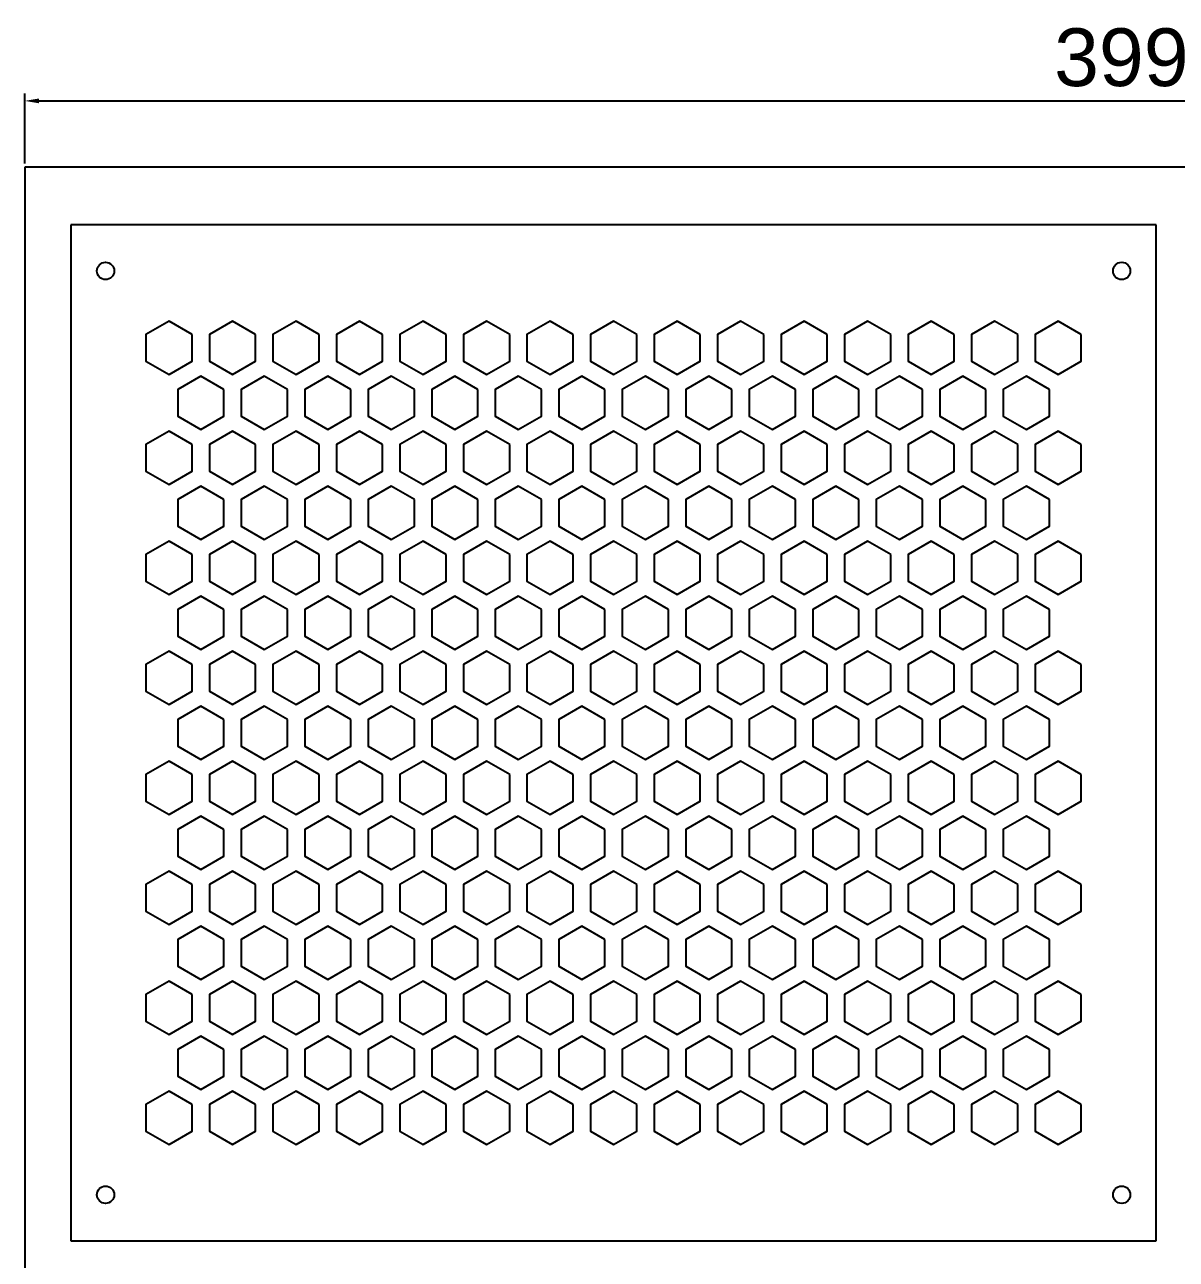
# Model space of a CAD drawing. Header units: millimetres. Extents: x 2185 to 2599, y 1397 to 1744.
# Drawn here: x 2185.3 to 2384.8, y 1529.9 to 1743.8 of the extents above; entities that cross this region are included whole.
import ezdxf

# ---------------------------------------------------------------- set-up
doc = ezdxf.new("R2010")
doc.units = ezdxf.units.MM
doc.styles.get("Standard").update_dxf_attribs({"font": 'arial.ttf'})
doc.dimstyles.new('ISO-25', dxfattribs={"dimtxt": 2.5, "dimasz": 2.5, "dimexe": 1.25, "dimexo": 0.625, "dimtad": 1, "dimtxsty": 'Standard', "dimcen": 2.5, "dimadec": 0, "dimazin": 0, "dimtfac": 1, "dimtmove": 0, "dimatfit": 3, "dimfxl": 1, "dimarcsym": 0})

# ---------------------------------------------------------------- blocks, each defined once
blk = doc.blocks.new('*D3')
at = {"color": 0, "lineweight": -2, "transparency": 16777216}
for p, q in [((2185.3, 1719.74), (2185.3, 1731.82)), ((2187.8, 1730.57), (2582.1, 1730.57)), ((2584.6, 1719.74), (2584.6, 1731.82))]:
    blk.add_line(p, q, dxfattribs=at)
at = {"color": 0, "transparency": 16777216}
for points in [[(2187.8, 1730.98), (2187.8, 1730.15), (2185.3, 1730.57)], [(2582.1, 1730.98), (2582.1, 1730.15), (2584.6, 1730.57)]]:
    blk.add_solid(points, dxfattribs=at)
at = {"layer": 'Defpoints', "color": 0, "transparency": 16777216}
for p in [(2584.6, 1730.57), (2185.3, 1719.11), (2584.6, 1719.11)]:
    blk.add_point(p, dxfattribs=at)
at = {"color": 0, "transparency": 16777216, "insert": (2384.95, 1737.2), "char_height": 10, "attachment_point": 5}
blk.add_mtext('399,31', dxfattribs=at)

msp = doc.modelspace()

# ---------------------------------------------------------------- linework, layer by layer
at = {"color": 4}
for p, q in [((2584.603, 1719.111), (2185.296, 1719.111)), ((2185.296, 1719.111), (2185.296, 1396.616))]:
    msp.add_line(p, q, dxfattribs=at)
for p, q in [((2381.296, 1709.111), (2193.296, 1709.111)), ((2193.296, 1709.111), (2193.296, 1533.111)), ((2381.296, 1533.111), (2381.296, 1709.111)), ((2193.296, 1533.111), (2381.296, 1533.111))]:
    msp.add_line(p, q)
at = {"color": 1}
for points in [[(2214.296, 1690.105), (2210.296, 1692.414), (2206.296, 1690.105), (2206.296, 1685.486), (2210.296, 1683.177), (2214.296, 1685.486)], [(2225.296, 1690.105), (2221.296, 1692.414), (2217.296, 1690.105), (2217.296, 1685.486), (2221.296, 1683.177), (2225.296, 1685.486)], [(2236.296, 1690.105), (2232.296, 1692.414), (2228.296, 1690.105), (2228.296, 1685.486), (2232.296, 1683.177), (2236.296, 1685.486)], [(2247.296, 1690.105), (2243.296, 1692.414), (2239.296, 1690.105), (2239.296, 1685.486), (2243.296, 1683.177), (2247.296, 1685.486)], [(2258.296, 1690.105), (2254.296, 1692.414), (2250.296, 1690.105), (2250.296, 1685.486), (2254.296, 1683.177), (2258.296, 1685.486)], [(2269.296, 1690.105), (2265.296, 1692.414), (2261.296, 1690.105), (2261.296, 1685.486), (2265.296, 1683.177), (2269.296, 1685.486)], [(2280.296, 1690.105), (2276.296, 1692.414), (2272.296, 1690.105), (2272.296, 1685.486), (2276.296, 1683.177), (2280.296, 1685.486)], [(2291.296, 1690.105), (2287.296, 1692.414), (2283.296, 1690.105), (2283.296, 1685.486), (2287.296, 1683.177), (2291.296, 1685.486)], [(2302.296, 1690.105), (2298.296, 1692.414), (2294.296, 1690.105), (2294.296, 1685.486), (2298.296, 1683.177), (2302.296, 1685.486)], [(2313.296, 1690.105), (2309.296, 1692.414), (2305.296, 1690.105), (2305.296, 1685.486), (2309.296, 1683.177), (2313.296, 1685.486)], [(2324.296, 1690.105), (2320.296, 1692.414), (2316.296, 1690.105), (2316.296, 1685.486), (2320.296, 1683.177), (2324.296, 1685.486)], [(2335.296, 1690.105), (2331.296, 1692.414), (2327.296, 1690.105), (2327.296, 1685.486), (2331.296, 1683.177), (2335.296, 1685.486)], [(2346.296, 1690.105), (2342.296, 1692.414), (2338.296, 1690.105), (2338.296, 1685.486), (2342.296, 1683.177), (2346.296, 1685.486)], [(2357.296, 1690.105), (2353.296, 1692.414), (2349.296, 1690.105), (2349.296, 1685.486), (2353.296, 1683.177), (2357.296, 1685.486)], [(2368.296, 1690.105), (2364.296, 1692.414), (2360.296, 1690.105), (2360.296, 1685.486), (2364.296, 1683.177), (2368.296, 1685.486)], [(2219.796, 1680.578), (2215.796, 1682.888), (2211.796, 1680.578), (2211.796, 1675.96), (2215.796, 1673.65), (2219.796, 1675.96)], [(2230.796, 1680.578), (2226.796, 1682.888), (2222.796, 1680.578), (2222.796, 1675.96), (2226.796, 1673.65), (2230.796, 1675.96)], [(2241.796, 1680.578), (2237.796, 1682.888), (2233.796, 1680.578), (2233.796, 1675.96), (2237.796, 1673.65), (2241.796, 1675.96)], [(2252.796, 1680.578), (2248.796, 1682.888), (2244.796, 1680.578), (2244.796, 1675.96), (2248.796, 1673.65), (2252.796, 1675.96)], [(2263.796, 1680.578), (2259.796, 1682.888), (2255.796, 1680.578), (2255.796, 1675.96), (2259.796, 1673.65), (2263.796, 1675.96)], [(2274.796, 1680.578), (2270.796, 1682.888), (2266.796, 1680.578), (2266.796, 1675.96), (2270.796, 1673.65), (2274.796, 1675.96)], [(2285.796, 1680.578), (2281.796, 1682.888), (2277.796, 1680.578), (2277.796, 1675.96), (2281.796, 1673.65), (2285.796, 1675.96)], [(2296.796, 1680.578), (2292.796, 1682.888), (2288.796, 1680.578), (2288.796, 1675.96), (2292.796, 1673.65), (2296.796, 1675.96)], [(2307.796, 1680.578), (2303.796, 1682.888), (2299.796, 1680.578), (2299.796, 1675.96), (2303.796, 1673.65), (2307.796, 1675.96)], [(2318.796, 1680.578), (2314.796, 1682.888), (2310.796, 1680.578), (2310.796, 1675.96), (2314.796, 1673.65), (2318.796, 1675.96)], [(2329.796, 1680.578), (2325.796, 1682.888), (2321.796, 1680.578), (2321.796, 1675.96), (2325.796, 1673.65), (2329.796, 1675.96)], [(2340.796, 1680.578), (2336.796, 1682.888), (2332.796, 1680.578), (2332.796, 1675.96), (2336.796, 1673.65), (2340.796, 1675.96)], [(2351.796, 1680.578), (2347.796, 1682.888), (2343.796, 1680.578), (2343.796, 1675.96), (2347.796, 1673.65), (2351.796, 1675.96)], [(2362.796, 1680.578), (2358.796, 1682.888), (2354.796, 1680.578), (2354.796, 1675.96), (2358.796, 1673.65), (2362.796, 1675.96)], [(2214.296, 1671.052), (2210.296, 1673.362), (2206.296, 1671.052), (2206.296, 1666.433), (2210.296, 1664.124), (2214.296, 1666.433)], [(2225.296, 1671.052), (2221.296, 1673.362), (2217.296, 1671.052), (2217.296, 1666.433), (2221.296, 1664.124), (2225.296, 1666.433)], [(2236.296, 1671.052), (2232.296, 1673.362), (2228.296, 1671.052), (2228.296, 1666.433), (2232.296, 1664.124), (2236.296, 1666.433)], [(2247.296, 1671.052), (2243.296, 1673.362), (2239.296, 1671.052), (2239.296, 1666.433), (2243.296, 1664.124), (2247.296, 1666.433)], [(2258.296, 1671.052), (2254.296, 1673.362), (2250.296, 1671.052), (2250.296, 1666.433), (2254.296, 1664.124), (2258.296, 1666.433)], [(2269.296, 1671.052), (2265.296, 1673.362), (2261.296, 1671.052), (2261.296, 1666.433), (2265.296, 1664.124), (2269.296, 1666.433)], [(2280.296, 1671.052), (2276.296, 1673.362), (2272.296, 1671.052), (2272.296, 1666.433), (2276.296, 1664.124), (2280.296, 1666.433)], [(2291.296, 1671.052), (2287.296, 1673.362), (2283.296, 1671.052), (2283.296, 1666.433), (2287.296, 1664.124), (2291.296, 1666.433)], [(2302.296, 1671.052), (2298.296, 1673.362), (2294.296, 1671.052), (2294.296, 1666.433), (2298.296, 1664.124), (2302.296, 1666.433)], [(2313.296, 1671.052), (2309.296, 1673.362), (2305.296, 1671.052), (2305.296, 1666.433), (2309.296, 1664.124), (2313.296, 1666.433)], [(2324.296, 1671.052), (2320.296, 1673.362), (2316.296, 1671.052), (2316.296, 1666.433), (2320.296, 1664.124), (2324.296, 1666.433)], [(2335.296, 1671.052), (2331.296, 1673.362), (2327.296, 1671.052), (2327.296, 1666.433), (2331.296, 1664.124), (2335.296, 1666.433)], [(2346.296, 1671.052), (2342.296, 1673.362), (2338.296, 1671.052), (2338.296, 1666.433), (2342.296, 1664.124), (2346.296, 1666.433)], [(2357.296, 1671.052), (2353.296, 1673.362), (2349.296, 1671.052), (2349.296, 1666.433), (2353.296, 1664.124), (2357.296, 1666.433)], [(2368.296, 1671.052), (2364.296, 1673.362), (2360.296, 1671.052), (2360.296, 1666.433), (2364.296, 1664.124), (2368.296, 1666.433)], [(2219.796, 1661.526), (2215.796, 1663.835), (2211.796, 1661.526), (2211.796, 1656.907), (2215.796, 1654.598), (2219.796, 1656.907)], [(2230.796, 1661.526), (2226.796, 1663.835), (2222.796, 1661.526), (2222.796, 1656.907), (2226.796, 1654.598), (2230.796, 1656.907)], [(2241.796, 1661.526), (2237.796, 1663.835), (2233.796, 1661.526), (2233.796, 1656.907), (2237.796, 1654.598), (2241.796, 1656.907)], [(2252.796, 1661.526), (2248.796, 1663.835), (2244.796, 1661.526), (2244.796, 1656.907), (2248.796, 1654.598), (2252.796, 1656.907)], [(2263.796, 1661.526), (2259.796, 1663.835), (2255.796, 1661.526), (2255.796, 1656.907), (2259.796, 1654.598), (2263.796, 1656.907)], [(2274.796, 1661.526), (2270.796, 1663.835), (2266.796, 1661.526), (2266.796, 1656.907), (2270.796, 1654.598), (2274.796, 1656.907)], [(2285.796, 1661.526), (2281.796, 1663.835), (2277.796, 1661.526), (2277.796, 1656.907), (2281.796, 1654.598), (2285.796, 1656.907)], [(2296.796, 1661.526), (2292.796, 1663.835), (2288.796, 1661.526), (2288.796, 1656.907), (2292.796, 1654.598), (2296.796, 1656.907)], [(2307.796, 1661.526), (2303.796, 1663.835), (2299.796, 1661.526), (2299.796, 1656.907), (2303.796, 1654.598), (2307.796, 1656.907)], [(2318.796, 1661.526), (2314.796, 1663.835), (2310.796, 1661.526), (2310.796, 1656.907), (2314.796, 1654.598), (2318.796, 1656.907)], [(2329.796, 1661.526), (2325.796, 1663.835), (2321.796, 1661.526), (2321.796, 1656.907), (2325.796, 1654.598), (2329.796, 1656.907)], [(2340.796, 1661.526), (2336.796, 1663.835), (2332.796, 1661.526), (2332.796, 1656.907), (2336.796, 1654.598), (2340.796, 1656.907)], [(2351.796, 1661.526), (2347.796, 1663.835), (2343.796, 1661.526), (2343.796, 1656.907), (2347.796, 1654.598), (2351.796, 1656.907)], [(2362.796, 1661.526), (2358.796, 1663.835), (2354.796, 1661.526), (2354.796, 1656.907), (2358.796, 1654.598), (2362.796, 1656.907)], [(2214.296, 1652), (2210.296, 1654.309), (2206.296, 1652), (2206.296, 1647.381), (2210.296, 1645.071), (2214.296, 1647.381)], [(2225.296, 1652), (2221.296, 1654.309), (2217.296, 1652), (2217.296, 1647.381), (2221.296, 1645.071), (2225.296, 1647.381)], [(2236.296, 1652), (2232.296, 1654.309), (2228.296, 1652), (2228.296, 1647.381), (2232.296, 1645.071), (2236.296, 1647.381)], [(2247.296, 1652), (2243.296, 1654.309), (2239.296, 1652), (2239.296, 1647.381), (2243.296, 1645.071), (2247.296, 1647.381)], [(2258.296, 1652), (2254.296, 1654.309), (2250.296, 1652), (2250.296, 1647.381), (2254.296, 1645.071), (2258.296, 1647.381)], [(2269.296, 1652), (2265.296, 1654.309), (2261.296, 1652), (2261.296, 1647.381), (2265.296, 1645.071), (2269.296, 1647.381)], [(2280.296, 1652), (2276.296, 1654.309), (2272.296, 1652), (2272.296, 1647.381), (2276.296, 1645.071), (2280.296, 1647.381)], [(2291.296, 1652), (2287.296, 1654.309), (2283.296, 1652), (2283.296, 1647.381), (2287.296, 1645.071), (2291.296, 1647.381)], [(2302.296, 1652), (2298.296, 1654.309), (2294.296, 1652), (2294.296, 1647.381), (2298.296, 1645.071), (2302.296, 1647.381)], [(2313.296, 1652), (2309.296, 1654.309), (2305.296, 1652), (2305.296, 1647.381), (2309.296, 1645.071), (2313.296, 1647.381)], [(2324.296, 1652), (2320.296, 1654.309), (2316.296, 1652), (2316.296, 1647.381), (2320.296, 1645.071), (2324.296, 1647.381)], [(2335.296, 1652), (2331.296, 1654.309), (2327.296, 1652), (2327.296, 1647.381), (2331.296, 1645.071), (2335.296, 1647.381)], [(2346.296, 1652), (2342.296, 1654.309), (2338.296, 1652), (2338.296, 1647.381), (2342.296, 1645.071), (2346.296, 1647.381)], [(2357.296, 1652), (2353.296, 1654.309), (2349.296, 1652), (2349.296, 1647.381), (2353.296, 1645.071), (2357.296, 1647.381)], [(2368.296, 1652), (2364.296, 1654.309), (2360.296, 1652), (2360.296, 1647.381), (2364.296, 1645.071), (2368.296, 1647.381)], [(2219.796, 1642.473), (2215.796, 1644.783), (2211.796, 1642.473), (2211.796, 1637.855), (2215.796, 1635.545), (2219.796, 1637.855)], [(2230.796, 1642.473), (2226.796, 1644.783), (2222.796, 1642.473), (2222.796, 1637.855), (2226.796, 1635.545), (2230.796, 1637.855)], [(2241.796, 1642.473), (2237.796, 1644.783), (2233.796, 1642.473), (2233.796, 1637.855), (2237.796, 1635.545), (2241.796, 1637.855)], [(2252.796, 1642.473), (2248.796, 1644.783), (2244.796, 1642.473), (2244.796, 1637.855), (2248.796, 1635.545), (2252.796, 1637.855)], [(2263.796, 1642.473), (2259.796, 1644.783), (2255.796, 1642.473), (2255.796, 1637.855), (2259.796, 1635.545), (2263.796, 1637.855)], [(2274.796, 1642.473), (2270.796, 1644.783), (2266.796, 1642.473), (2266.796, 1637.855), (2270.796, 1635.545), (2274.796, 1637.855)], [(2285.796, 1642.473), (2281.796, 1644.783), (2277.796, 1642.473), (2277.796, 1637.855), (2281.796, 1635.545), (2285.796, 1637.855)], [(2296.796, 1642.473), (2292.796, 1644.783), (2288.796, 1642.473), (2288.796, 1637.855), (2292.796, 1635.545), (2296.796, 1637.855)], [(2307.796, 1642.473), (2303.796, 1644.783), (2299.796, 1642.473), (2299.796, 1637.855), (2303.796, 1635.545), (2307.796, 1637.855)], [(2318.796, 1642.473), (2314.796, 1644.783), (2310.796, 1642.473), (2310.796, 1637.855), (2314.796, 1635.545), (2318.796, 1637.855)], [(2329.796, 1642.473), (2325.796, 1644.783), (2321.796, 1642.473), (2321.796, 1637.855), (2325.796, 1635.545), (2329.796, 1637.855)], [(2340.796, 1642.473), (2336.796, 1644.783), (2332.796, 1642.473), (2332.796, 1637.855), (2336.796, 1635.545), (2340.796, 1637.855)], [(2351.796, 1642.473), (2347.796, 1644.783), (2343.796, 1642.473), (2343.796, 1637.855), (2347.796, 1635.545), (2351.796, 1637.855)], [(2362.796, 1642.473), (2358.796, 1644.783), (2354.796, 1642.473), (2354.796, 1637.855), (2358.796, 1635.545), (2362.796, 1637.855)], [(2214.296, 1632.947), (2210.296, 1635.257), (2206.296, 1632.947), (2206.296, 1628.328), (2210.296, 1626.019), (2214.296, 1628.328)], [(2225.296, 1632.947), (2221.296, 1635.257), (2217.296, 1632.947), (2217.296, 1628.328), (2221.296, 1626.019), (2225.296, 1628.328)], [(2236.296, 1632.947), (2232.296, 1635.257), (2228.296, 1632.947), (2228.296, 1628.328), (2232.296, 1626.019), (2236.296, 1628.328)], [(2247.296, 1632.947), (2243.296, 1635.257), (2239.296, 1632.947), (2239.296, 1628.328), (2243.296, 1626.019), (2247.296, 1628.328)], [(2258.296, 1632.947), (2254.296, 1635.257), (2250.296, 1632.947), (2250.296, 1628.328), (2254.296, 1626.019), (2258.296, 1628.328)], [(2269.296, 1632.947), (2265.296, 1635.257), (2261.296, 1632.947), (2261.296, 1628.328), (2265.296, 1626.019), (2269.296, 1628.328)], [(2280.296, 1632.947), (2276.296, 1635.257), (2272.296, 1632.947), (2272.296, 1628.328), (2276.296, 1626.019), (2280.296, 1628.328)], [(2291.296, 1632.947), (2287.296, 1635.257), (2283.296, 1632.947), (2283.296, 1628.328), (2287.296, 1626.019), (2291.296, 1628.328)], [(2302.296, 1632.947), (2298.296, 1635.257), (2294.296, 1632.947), (2294.296, 1628.328), (2298.296, 1626.019), (2302.296, 1628.328)], [(2313.296, 1632.947), (2309.296, 1635.257), (2305.296, 1632.947), (2305.296, 1628.328), (2309.296, 1626.019), (2313.296, 1628.328)], [(2324.296, 1632.947), (2320.296, 1635.257), (2316.296, 1632.947), (2316.296, 1628.328), (2320.296, 1626.019), (2324.296, 1628.328)], [(2335.296, 1632.947), (2331.296, 1635.257), (2327.296, 1632.947), (2327.296, 1628.328), (2331.296, 1626.019), (2335.296, 1628.328)], [(2346.296, 1632.947), (2342.296, 1635.257), (2338.296, 1632.947), (2338.296, 1628.328), (2342.296, 1626.019), (2346.296, 1628.328)], [(2357.296, 1632.947), (2353.296, 1635.257), (2349.296, 1632.947), (2349.296, 1628.328), (2353.296, 1626.019), (2357.296, 1628.328)], [(2368.296, 1632.947), (2364.296, 1635.257), (2360.296, 1632.947), (2360.296, 1628.328), (2364.296, 1626.019), (2368.296, 1628.328)], [(2219.796, 1623.421), (2215.796, 1625.73), (2211.796, 1623.421), (2211.796, 1618.802), (2215.796, 1616.493), (2219.796, 1618.802)], [(2230.796, 1623.421), (2226.796, 1625.73), (2222.796, 1623.421), (2222.796, 1618.802), (2226.796, 1616.493), (2230.796, 1618.802)], [(2241.796, 1623.421), (2237.796, 1625.73), (2233.796, 1623.421), (2233.796, 1618.802), (2237.796, 1616.493), (2241.796, 1618.802)], [(2252.796, 1623.421), (2248.796, 1625.73), (2244.796, 1623.421), (2244.796, 1618.802), (2248.796, 1616.493), (2252.796, 1618.802)], [(2263.796, 1623.421), (2259.796, 1625.73), (2255.796, 1623.421), (2255.796, 1618.802), (2259.796, 1616.493), (2263.796, 1618.802)], [(2274.796, 1623.421), (2270.796, 1625.73), (2266.796, 1623.421), (2266.796, 1618.802), (2270.796, 1616.493), (2274.796, 1618.802)], [(2285.796, 1623.421), (2281.796, 1625.73), (2277.796, 1623.421), (2277.796, 1618.802), (2281.796, 1616.493), (2285.796, 1618.802)], [(2296.796, 1623.421), (2292.796, 1625.73), (2288.796, 1623.421), (2288.796, 1618.802), (2292.796, 1616.493), (2296.796, 1618.802)], [(2307.796, 1623.421), (2303.796, 1625.73), (2299.796, 1623.421), (2299.796, 1618.802), (2303.796, 1616.493), (2307.796, 1618.802)], [(2318.796, 1623.421), (2314.796, 1625.73), (2310.796, 1623.421), (2310.796, 1618.802), (2314.796, 1616.493), (2318.796, 1618.802)], [(2329.796, 1623.421), (2325.796, 1625.73), (2321.796, 1623.421), (2321.796, 1618.802), (2325.796, 1616.493), (2329.796, 1618.802)], [(2340.796, 1623.421), (2336.796, 1625.73), (2332.796, 1623.421), (2332.796, 1618.802), (2336.796, 1616.493), (2340.796, 1618.802)], [(2351.796, 1623.421), (2347.796, 1625.73), (2343.796, 1623.421), (2343.796, 1618.802), (2347.796, 1616.493), (2351.796, 1618.802)], [(2362.796, 1623.421), (2358.796, 1625.73), (2354.796, 1623.421), (2354.796, 1618.802), (2358.796, 1616.493), (2362.796, 1618.802)], [(2214.296, 1613.895), (2210.296, 1616.204), (2206.296, 1613.895), (2206.296, 1609.276), (2210.296, 1606.966), (2214.296, 1609.276)], [(2225.296, 1613.895), (2221.296, 1616.204), (2217.296, 1613.895), (2217.296, 1609.276), (2221.296, 1606.966), (2225.296, 1609.276)], [(2236.296, 1613.895), (2232.296, 1616.204), (2228.296, 1613.895), (2228.296, 1609.276), (2232.296, 1606.966), (2236.296, 1609.276)], [(2247.296, 1613.895), (2243.296, 1616.204), (2239.296, 1613.895), (2239.296, 1609.276), (2243.296, 1606.966), (2247.296, 1609.276)], [(2258.296, 1613.895), (2254.296, 1616.204), (2250.296, 1613.895), (2250.296, 1609.276), (2254.296, 1606.966), (2258.296, 1609.276)], [(2269.296, 1613.895), (2265.296, 1616.204), (2261.296, 1613.895), (2261.296, 1609.276), (2265.296, 1606.966), (2269.296, 1609.276)], [(2280.296, 1613.895), (2276.296, 1616.204), (2272.296, 1613.895), (2272.296, 1609.276), (2276.296, 1606.966), (2280.296, 1609.276)], [(2291.296, 1613.895), (2287.296, 1616.204), (2283.296, 1613.895), (2283.296, 1609.276), (2287.296, 1606.966), (2291.296, 1609.276)], [(2302.296, 1613.895), (2298.296, 1616.204), (2294.296, 1613.895), (2294.296, 1609.276), (2298.296, 1606.966), (2302.296, 1609.276)], [(2313.296, 1613.895), (2309.296, 1616.204), (2305.296, 1613.895), (2305.296, 1609.276), (2309.296, 1606.966), (2313.296, 1609.276)], [(2324.296, 1613.895), (2320.296, 1616.204), (2316.296, 1613.895), (2316.296, 1609.276), (2320.296, 1606.966), (2324.296, 1609.276)], [(2335.296, 1613.895), (2331.296, 1616.204), (2327.296, 1613.895), (2327.296, 1609.276), (2331.296, 1606.966), (2335.296, 1609.276)], [(2346.296, 1613.895), (2342.296, 1616.204), (2338.296, 1613.895), (2338.296, 1609.276), (2342.296, 1606.966), (2346.296, 1609.276)], [(2357.296, 1613.895), (2353.296, 1616.204), (2349.296, 1613.895), (2349.296, 1609.276), (2353.296, 1606.966), (2357.296, 1609.276)], [(2368.296, 1613.895), (2364.296, 1616.204), (2360.296, 1613.895), (2360.296, 1609.276), (2364.296, 1606.966), (2368.296, 1609.276)], [(2219.796, 1604.368), (2215.796, 1606.678), (2211.796, 1604.368), (2211.796, 1599.749), (2215.796, 1597.44), (2219.796, 1599.749)], [(2230.796, 1604.368), (2226.796, 1606.678), (2222.796, 1604.368), (2222.796, 1599.749), (2226.796, 1597.44), (2230.796, 1599.749)], [(2241.796, 1604.368), (2237.796, 1606.678), (2233.796, 1604.368), (2233.796, 1599.749), (2237.796, 1597.44), (2241.796, 1599.749)], [(2252.796, 1604.368), (2248.796, 1606.678), (2244.796, 1604.368), (2244.796, 1599.749), (2248.796, 1597.44), (2252.796, 1599.749)], [(2263.796, 1604.368), (2259.796, 1606.678), (2255.796, 1604.368), (2255.796, 1599.749), (2259.796, 1597.44), (2263.796, 1599.749)], [(2274.796, 1604.368), (2270.796, 1606.678), (2266.796, 1604.368), (2266.796, 1599.749), (2270.796, 1597.44), (2274.796, 1599.749)], [(2285.796, 1604.368), (2281.796, 1606.678), (2277.796, 1604.368), (2277.796, 1599.749), (2281.796, 1597.44), (2285.796, 1599.749)], [(2296.796, 1604.368), (2292.796, 1606.678), (2288.796, 1604.368), (2288.796, 1599.749), (2292.796, 1597.44), (2296.796, 1599.749)], [(2307.796, 1604.368), (2303.796, 1606.678), (2299.796, 1604.368), (2299.796, 1599.749), (2303.796, 1597.44), (2307.796, 1599.749)], [(2318.796, 1604.368), (2314.796, 1606.678), (2310.796, 1604.368), (2310.796, 1599.749), (2314.796, 1597.44), (2318.796, 1599.749)], [(2329.796, 1604.368), (2325.796, 1606.678), (2321.796, 1604.368), (2321.796, 1599.749), (2325.796, 1597.44), (2329.796, 1599.749)], [(2340.796, 1604.368), (2336.796, 1606.678), (2332.796, 1604.368), (2332.796, 1599.749), (2336.796, 1597.44), (2340.796, 1599.749)], [(2351.796, 1604.368), (2347.796, 1606.678), (2343.796, 1604.368), (2343.796, 1599.749), (2347.796, 1597.44), (2351.796, 1599.749)], [(2362.796, 1604.368), (2358.796, 1606.678), (2354.796, 1604.368), (2354.796, 1599.749), (2358.796, 1597.44), (2362.796, 1599.749)], [(2214.296, 1594.842), (2210.296, 1597.151), (2206.296, 1594.842), (2206.296, 1590.223), (2210.296, 1587.914), (2214.296, 1590.223)], [(2225.296, 1594.842), (2221.296, 1597.151), (2217.296, 1594.842), (2217.296, 1590.223), (2221.296, 1587.914), (2225.296, 1590.223)], [(2236.296, 1594.842), (2232.296, 1597.151), (2228.296, 1594.842), (2228.296, 1590.223), (2232.296, 1587.914), (2236.296, 1590.223)], [(2247.296, 1594.842), (2243.296, 1597.151), (2239.296, 1594.842), (2239.296, 1590.223), (2243.296, 1587.914), (2247.296, 1590.223)], [(2258.296, 1594.842), (2254.296, 1597.151), (2250.296, 1594.842), (2250.296, 1590.223), (2254.296, 1587.914), (2258.296, 1590.223)], [(2269.296, 1594.842), (2265.296, 1597.151), (2261.296, 1594.842), (2261.296, 1590.223), (2265.296, 1587.914), (2269.296, 1590.223)], [(2280.296, 1594.842), (2276.296, 1597.151), (2272.296, 1594.842), (2272.296, 1590.223), (2276.296, 1587.914), (2280.296, 1590.223)], [(2291.296, 1594.842), (2287.296, 1597.151), (2283.296, 1594.842), (2283.296, 1590.223), (2287.296, 1587.914), (2291.296, 1590.223)], [(2302.296, 1594.842), (2298.296, 1597.151), (2294.296, 1594.842), (2294.296, 1590.223), (2298.296, 1587.914), (2302.296, 1590.223)], [(2313.296, 1594.842), (2309.296, 1597.151), (2305.296, 1594.842), (2305.296, 1590.223), (2309.296, 1587.914), (2313.296, 1590.223)], [(2324.296, 1594.842), (2320.296, 1597.151), (2316.296, 1594.842), (2316.296, 1590.223), (2320.296, 1587.914), (2324.296, 1590.223)], [(2335.296, 1594.842), (2331.296, 1597.151), (2327.296, 1594.842), (2327.296, 1590.223), (2331.296, 1587.914), (2335.296, 1590.223)], [(2346.296, 1594.842), (2342.296, 1597.151), (2338.296, 1594.842), (2338.296, 1590.223), (2342.296, 1587.914), (2346.296, 1590.223)], [(2357.296, 1594.842), (2353.296, 1597.151), (2349.296, 1594.842), (2349.296, 1590.223), (2353.296, 1587.914), (2357.296, 1590.223)], [(2368.296, 1594.842), (2364.296, 1597.151), (2360.296, 1594.842), (2360.296, 1590.223), (2364.296, 1587.914), (2368.296, 1590.223)], [(2219.796, 1585.316), (2215.796, 1587.625), (2211.796, 1585.316), (2211.796, 1580.697), (2215.796, 1578.387), (2219.796, 1580.697)], [(2230.796, 1585.316), (2226.796, 1587.625), (2222.796, 1585.316), (2222.796, 1580.697), (2226.796, 1578.387), (2230.796, 1580.697)], [(2241.796, 1585.316), (2237.796, 1587.625), (2233.796, 1585.316), (2233.796, 1580.697), (2237.796, 1578.387), (2241.796, 1580.697)], [(2252.796, 1585.316), (2248.796, 1587.625), (2244.796, 1585.316), (2244.796, 1580.697), (2248.796, 1578.387), (2252.796, 1580.697)], [(2263.796, 1585.316), (2259.796, 1587.625), (2255.796, 1585.316), (2255.796, 1580.697), (2259.796, 1578.387), (2263.796, 1580.697)], [(2274.796, 1585.316), (2270.796, 1587.625), (2266.796, 1585.316), (2266.796, 1580.697), (2270.796, 1578.387), (2274.796, 1580.697)], [(2285.796, 1585.316), (2281.796, 1587.625), (2277.796, 1585.316), (2277.796, 1580.697), (2281.796, 1578.387), (2285.796, 1580.697)], [(2296.796, 1585.316), (2292.796, 1587.625), (2288.796, 1585.316), (2288.796, 1580.697), (2292.796, 1578.387), (2296.796, 1580.697)], [(2307.796, 1585.316), (2303.796, 1587.625), (2299.796, 1585.316), (2299.796, 1580.697), (2303.796, 1578.387), (2307.796, 1580.697)], [(2318.796, 1585.316), (2314.796, 1587.625), (2310.796, 1585.316), (2310.796, 1580.697), (2314.796, 1578.387), (2318.796, 1580.697)], [(2329.796, 1585.316), (2325.796, 1587.625), (2321.796, 1585.316), (2321.796, 1580.697), (2325.796, 1578.387), (2329.796, 1580.697)], [(2340.796, 1585.316), (2336.796, 1587.625), (2332.796, 1585.316), (2332.796, 1580.697), (2336.796, 1578.387), (2340.796, 1580.697)], [(2351.796, 1585.316), (2347.796, 1587.625), (2343.796, 1585.316), (2343.796, 1580.697), (2347.796, 1578.387), (2351.796, 1580.697)], [(2362.796, 1585.316), (2358.796, 1587.625), (2354.796, 1585.316), (2354.796, 1580.697), (2358.796, 1578.387), (2362.796, 1580.697)], [(2214.296, 1575.789), (2210.296, 1578.099), (2206.296, 1575.789), (2206.296, 1571.171), (2210.296, 1568.861), (2214.296, 1571.171)], [(2225.296, 1575.789), (2221.296, 1578.099), (2217.296, 1575.789), (2217.296, 1571.171), (2221.296, 1568.861), (2225.296, 1571.171)], [(2236.296, 1575.789), (2232.296, 1578.099), (2228.296, 1575.789), (2228.296, 1571.171), (2232.296, 1568.861), (2236.296, 1571.171)], [(2247.296, 1575.789), (2243.296, 1578.099), (2239.296, 1575.789), (2239.296, 1571.171), (2243.296, 1568.861), (2247.296, 1571.171)], [(2258.296, 1575.789), (2254.296, 1578.099), (2250.296, 1575.789), (2250.296, 1571.171), (2254.296, 1568.861), (2258.296, 1571.171)], [(2269.296, 1575.789), (2265.296, 1578.099), (2261.296, 1575.789), (2261.296, 1571.171), (2265.296, 1568.861), (2269.296, 1571.171)], [(2280.296, 1575.789), (2276.296, 1578.099), (2272.296, 1575.789), (2272.296, 1571.171), (2276.296, 1568.861), (2280.296, 1571.171)], [(2291.296, 1575.789), (2287.296, 1578.099), (2283.296, 1575.789), (2283.296, 1571.171), (2287.296, 1568.861), (2291.296, 1571.171)], [(2302.296, 1575.789), (2298.296, 1578.099), (2294.296, 1575.789), (2294.296, 1571.171), (2298.296, 1568.861), (2302.296, 1571.171)], [(2313.296, 1575.789), (2309.296, 1578.099), (2305.296, 1575.789), (2305.296, 1571.171), (2309.296, 1568.861), (2313.296, 1571.171)], [(2324.296, 1575.789), (2320.296, 1578.099), (2316.296, 1575.789), (2316.296, 1571.171), (2320.296, 1568.861), (2324.296, 1571.171)], [(2335.296, 1575.789), (2331.296, 1578.099), (2327.296, 1575.789), (2327.296, 1571.171), (2331.296, 1568.861), (2335.296, 1571.171)], [(2346.296, 1575.789), (2342.296, 1578.099), (2338.296, 1575.789), (2338.296, 1571.171), (2342.296, 1568.861), (2346.296, 1571.171)], [(2357.296, 1575.789), (2353.296, 1578.099), (2349.296, 1575.789), (2349.296, 1571.171), (2353.296, 1568.861), (2357.296, 1571.171)], [(2368.296, 1575.789), (2364.296, 1578.099), (2360.296, 1575.789), (2360.296, 1571.171), (2364.296, 1568.861), (2368.296, 1571.171)], [(2219.796, 1566.263), (2215.796, 1568.573), (2211.796, 1566.263), (2211.796, 1561.644), (2215.796, 1559.335), (2219.796, 1561.644)], [(2230.796, 1566.263), (2226.796, 1568.573), (2222.796, 1566.263), (2222.796, 1561.644), (2226.796, 1559.335), (2230.796, 1561.644)], [(2241.796, 1566.263), (2237.796, 1568.573), (2233.796, 1566.263), (2233.796, 1561.644), (2237.796, 1559.335), (2241.796, 1561.644)], [(2252.796, 1566.263), (2248.796, 1568.573), (2244.796, 1566.263), (2244.796, 1561.644), (2248.796, 1559.335), (2252.796, 1561.644)], [(2263.796, 1566.263), (2259.796, 1568.573), (2255.796, 1566.263), (2255.796, 1561.644), (2259.796, 1559.335), (2263.796, 1561.644)], [(2274.796, 1566.263), (2270.796, 1568.573), (2266.796, 1566.263), (2266.796, 1561.644), (2270.796, 1559.335), (2274.796, 1561.644)], [(2285.796, 1566.263), (2281.796, 1568.573), (2277.796, 1566.263), (2277.796, 1561.644), (2281.796, 1559.335), (2285.796, 1561.644)], [(2296.796, 1566.263), (2292.796, 1568.573), (2288.796, 1566.263), (2288.796, 1561.644), (2292.796, 1559.335), (2296.796, 1561.644)], [(2307.796, 1566.263), (2303.796, 1568.573), (2299.796, 1566.263), (2299.796, 1561.644), (2303.796, 1559.335), (2307.796, 1561.644)], [(2318.796, 1566.263), (2314.796, 1568.573), (2310.796, 1566.263), (2310.796, 1561.644), (2314.796, 1559.335), (2318.796, 1561.644)], [(2329.796, 1566.263), (2325.796, 1568.573), (2321.796, 1566.263), (2321.796, 1561.644), (2325.796, 1559.335), (2329.796, 1561.644)], [(2340.796, 1566.263), (2336.796, 1568.573), (2332.796, 1566.263), (2332.796, 1561.644), (2336.796, 1559.335), (2340.796, 1561.644)], [(2351.796, 1566.263), (2347.796, 1568.573), (2343.796, 1566.263), (2343.796, 1561.644), (2347.796, 1559.335), (2351.796, 1561.644)], [(2362.796, 1566.263), (2358.796, 1568.573), (2354.796, 1566.263), (2354.796, 1561.644), (2358.796, 1559.335), (2362.796, 1561.644)], [(2214.296, 1556.737), (2210.296, 1559.046), (2206.296, 1556.737), (2206.296, 1552.118), (2210.296, 1549.809), (2214.296, 1552.118)], [(2225.296, 1556.737), (2221.296, 1559.046), (2217.296, 1556.737), (2217.296, 1552.118), (2221.296, 1549.809), (2225.296, 1552.118)], [(2236.296, 1556.737), (2232.296, 1559.046), (2228.296, 1556.737), (2228.296, 1552.118), (2232.296, 1549.809), (2236.296, 1552.118)], [(2247.296, 1556.737), (2243.296, 1559.046), (2239.296, 1556.737), (2239.296, 1552.118), (2243.296, 1549.809), (2247.296, 1552.118)], [(2258.296, 1556.737), (2254.296, 1559.046), (2250.296, 1556.737), (2250.296, 1552.118), (2254.296, 1549.809), (2258.296, 1552.118)], [(2269.296, 1556.737), (2265.296, 1559.046), (2261.296, 1556.737), (2261.296, 1552.118), (2265.296, 1549.809), (2269.296, 1552.118)], [(2280.296, 1556.737), (2276.296, 1559.046), (2272.296, 1556.737), (2272.296, 1552.118), (2276.296, 1549.809), (2280.296, 1552.118)], [(2291.296, 1556.737), (2287.296, 1559.046), (2283.296, 1556.737), (2283.296, 1552.118), (2287.296, 1549.809), (2291.296, 1552.118)], [(2302.296, 1556.737), (2298.296, 1559.046), (2294.296, 1556.737), (2294.296, 1552.118), (2298.296, 1549.809), (2302.296, 1552.118)], [(2313.296, 1556.737), (2309.296, 1559.046), (2305.296, 1556.737), (2305.296, 1552.118), (2309.296, 1549.809), (2313.296, 1552.118)], [(2324.296, 1556.737), (2320.296, 1559.046), (2316.296, 1556.737), (2316.296, 1552.118), (2320.296, 1549.809), (2324.296, 1552.118)], [(2335.296, 1556.737), (2331.296, 1559.046), (2327.296, 1556.737), (2327.296, 1552.118), (2331.296, 1549.809), (2335.296, 1552.118)], [(2346.296, 1556.737), (2342.296, 1559.046), (2338.296, 1556.737), (2338.296, 1552.118), (2342.296, 1549.809), (2346.296, 1552.118)], [(2357.296, 1556.737), (2353.296, 1559.046), (2349.296, 1556.737), (2349.296, 1552.118), (2353.296, 1549.809), (2357.296, 1552.118)], [(2368.296, 1556.737), (2364.296, 1559.046), (2360.296, 1556.737), (2360.296, 1552.118), (2364.296, 1549.809), (2368.296, 1552.118)]]:
    msp.add_lwpolyline(points, close=True, dxfattribs=at)
for centre in [(2199.296, 1701.111), (2375.296, 1701.111), (2199.296, 1541.111), (2375.296, 1541.111)]:
    msp.add_circle(centre, 1.5, dxfattribs=at)

# ---------------------------------------------------------------- dimensions: what is measured, and where the dimension line sits
at = {"color": 4}
dim = msp.add_linear_dim(base=(2584.603, 1730.567), p1=(2185.296, 1719.111), p2=(2584.603, 1719.111), dimstyle='ISO-25', override={"dimtxt": 10}, dxfattribs=at)
dim.commit()
dim.dimension.update_dxf_attribs({"geometry": '*D3', "text_midpoint": (2384.949, 1737.202)})

doc.saveas('drawing.dxf')
